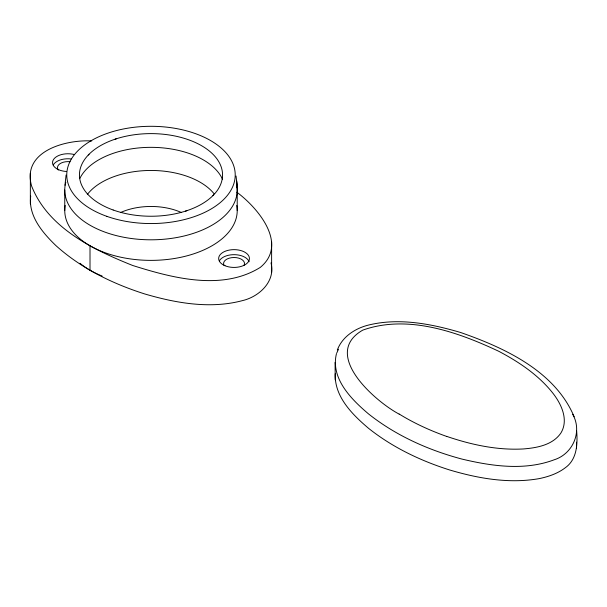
<?xml version="1.0" encoding="UTF-8"?>
<svg xmlns="http://www.w3.org/2000/svg" width="607" height="607" viewBox="0 0 607 607"><rect width="100%" height="100%" fill="white"/><g stroke="black" fill="none" stroke-linecap="round" stroke-linejoin="round"><path stroke-width="0.91" d="M64.759 210.583L64.759 190.014M270.995 262.861C275.844 281.375 259.121 296.77 242.421 300.624C210.197 309.206 176.113 303.136 144.716 293.947C112.462 283.681 81.201 268.408 55.912 245.6C42.642 232.785 28.097 215.864 30.714 196.091M91.725 140.938C65.784 139.489 21.579 151.075 31.61 186.038C48.029 227.959 93.357 249.743 132.675 265.479C172.517 278.036 222.132 291.185 260.312 267.376C288.568 243.999 257.846 207.875 236.905 192.244M576.65 430.917C577.72 444.028 577.06 459.507 565.185 467.83C557.651 473.574 548.516 476.662 539.327 478.597C509.303 483.923 478.483 478.551 449.59 469.955C420.522 460.766 392.486 447.367 368.548 428.314C352.356 414.581 334.267 396.652 335.239 373.73M576.491 448.338L576.498 442.162M64.964 185.256L66.08 175.044M336.468 353.638C330.307 378.389 351.339 399.36 368.548 413.936C395.87 435.598 428.33 450.121 461.881 459.059C491.845 466.199 524.638 470.926 554.229 459.772C572.887 453.907 582.614 431.607 572.704 414.323M337.325 350.034C342.151 336.855 355.004 328.486 368.153 325.155C398.564 317.567 430.538 323.683 460.045 332.325L460.979 332.628C504.842 347.94 555.048 371.256 574.146 416.759M336.809 352.902L338.501 349.207M88.273 155.028L89.032 154.246M213.702 194.832L212.943 195.613M115.163 139.162L116.514 138.722M186.812 210.697L185.461 211.137M446.737 436.395C471.26 444.764 497.201 450.379 523.242 448.96C536.854 447.89 552.81 445.075 560.982 432.882C569.002 419.528 561.027 403.344 552.332 392.494C538.045 374.731 518.704 361.795 498.704 351.263C457.701 331.938 407.601 314.16 362.751 330.132C320.724 354.222 375.581 401.667 399.072 414.08M236.062 175.992L237.011 185.014M237.102 187.442L236.616 180.651L237.216 190.014L237.216 210.583M335.072 362.387L335.223 379.914M271.625 241.707L271.61 272.331M90.011 245.789L90.011 270.229M30.365 173.283L30.35 203.906M102.128 276.048A86.232 49.789 0 0 1 79.934 263.241M236.76 184.877A86.232 49.789 0 0 1 148.677 239.788A86.232 49.789 0 0 1 65.814 182.229M79.828 178.473A73.91 42.672 0 0 1 151.659 147.342A73.91 42.672 0 0 1 222.496 179.224M236.76 205.447A86.232 49.789 0 0 1 150.984 260.373A86.232 49.789 0 0 1 65.215 205.447M53.264 164.96A15.395 8.893 0 0 1 71.095 158.958M58.333 170.059A10.471 6.047 0 0 1 59.827 163.837A10.471 6.047 0 0 1 70.086 161.743M66.345 171.478A15.395 8.893 0 0 1 53.044 160.385A15.395 8.893 0 0 1 74.054 154.482M219.362 260.858A15.395 8.893 0 0 1 234.818 254.674A15.395 8.893 0 0 1 249.105 261.731M224.059 265.388A10.471 6.047 0 0 1 234.036 257.505A10.471 6.047 0 0 1 244.014 265.388M87.317 194.521A69.486 40.115 0 0 1 150.202 170.468A69.486 40.115 0 0 1 214.013 193.694M120.391 212.609A49.342 28.483 0 0 1 181.19 212.427M446.691 436.441A228.702 132.038 0 0 1 399.171 414.027M106.779 216.32A84.229 48.628 0 0 0 235.182 176.334A84.229 48.628 0 0 0 111.005 132.129A84.229 48.628 0 0 0 106.779 216.32M113.16 209.999A71.565 41.322 0 0 0 222.511 176.311A71.565 41.322 0 0 0 117.295 138.479A71.565 41.322 0 0 0 113.16 209.999M225 265.729A15.395 8.893 0 0 0 249.356 259.455A15.395 8.893 0 0 0 227.754 250.418A15.395 8.893 0 0 0 225 265.729"/></g></svg>
